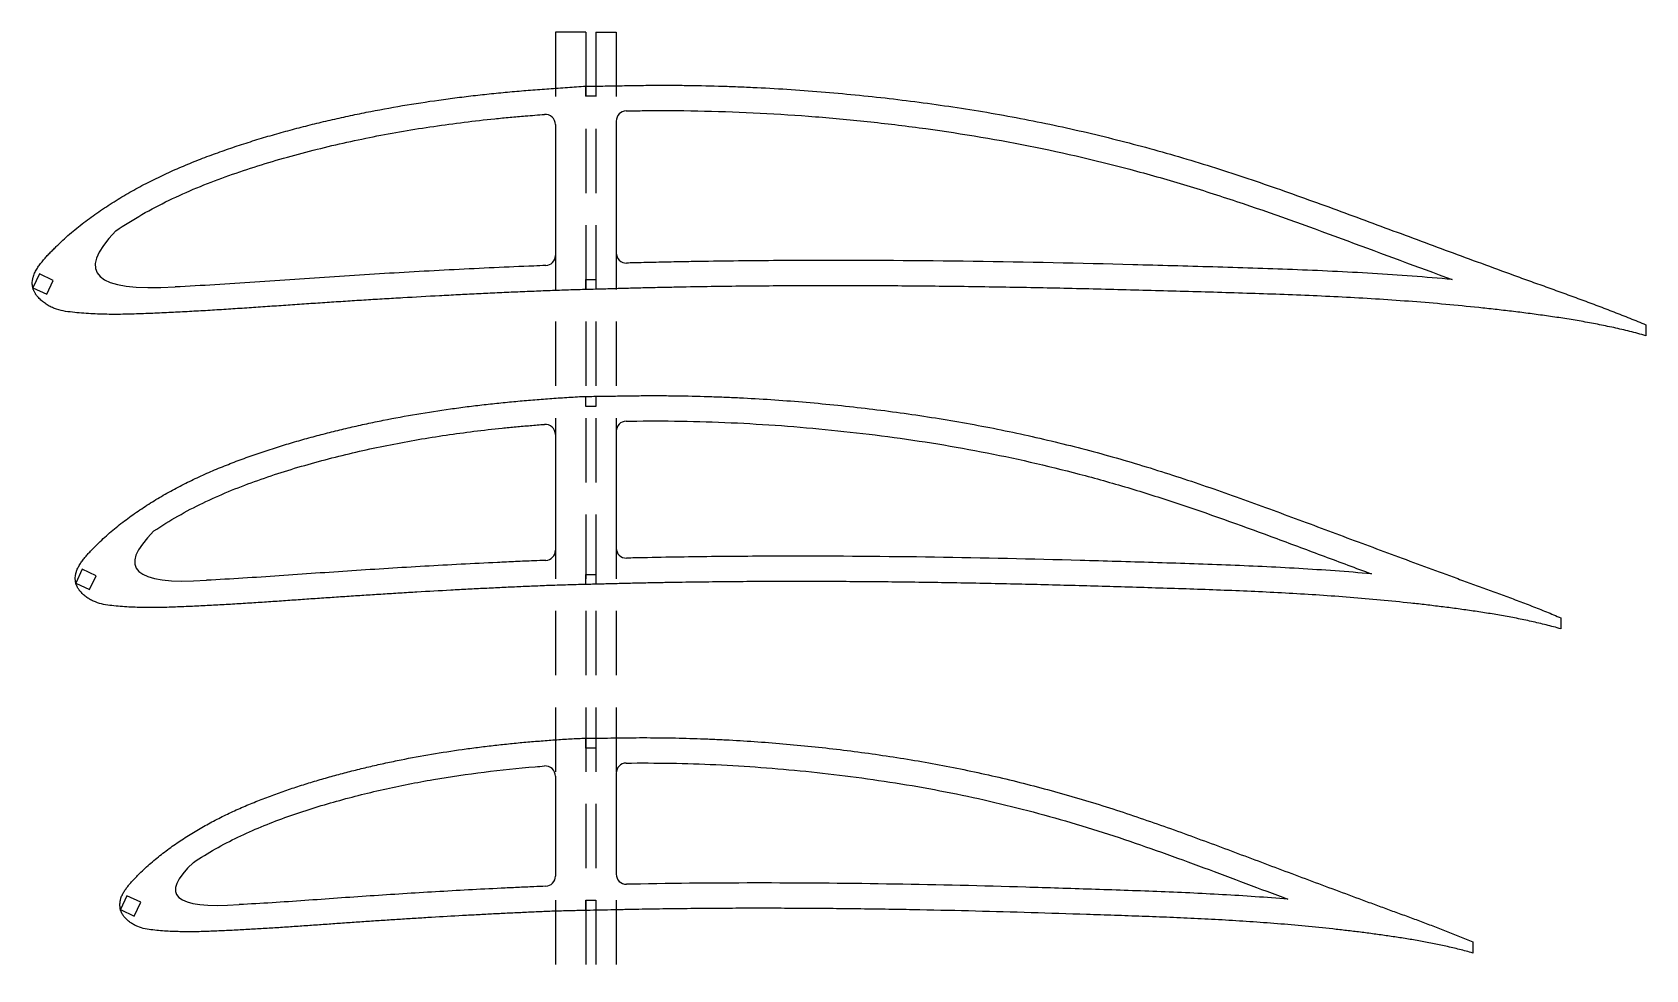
# Model space of a CAD drawing. Header units: millimetres. Extents: x -11497 to 404, y -3854 to 414.
# Drawn here: x -4191.2 to -3872.6, y 218.1 to 403.3 of the extents above; entities that cross this region are included whole.
import ezdxf

# ---------------------------------------------------------------- set-up
doc = ezdxf.new("R2010")
doc.units = ezdxf.units.MM
doc.linetypes.add('DASHED', pattern=[19.05, 12.7, -6.35])
doc.layers.add('111', color=140, linetype='DASHED')

msp = doc.modelspace()

# ---------------------------------------------------------------- linework, layer by layer
for p, q in [((-4081.8971, 390.661), (-4081.8971, 392.6494)), ((-4079.8971, 392.661), (-4079.8971, 390.661)), ((-4079.8971, 390.661), (-4081.8971, 390.661)), ((-4075.8971, 385.7592), (-4075.8971, 359.7068)), ((-4087.8971, 385.0735), (-4087.8971, 359.2189)), ((-4081.8971, 352.4749), (-4081.8971, 354.4749)), ((-4081.8971, 354.4749), (-4079.8971, 354.4749)), ((-4079.8971, 354.4749), (-4079.8971, 352.5246)), ((-4081.8971, 329.393), (-4081.8971, 331.3794)), ((-4079.8971, 331.393), (-4079.8971, 329.393)), ((-4079.8971, 329.393), (-4081.8971, 329.393)), ((-4087.8971, 323.8521), (-4087.8971, 300.9913)), ((-4075.8971, 324.4835), (-4075.8971, 301.4287)), ((-4081.8971, 294.2276), (-4081.8971, 296.2276)), ((-4081.8971, 296.2276), (-4079.8971, 296.2276)), ((-4079.8971, 296.2276), (-4079.8971, 294.2735)), ((-4081.8971, 261.8734), (-4081.8971, 263.8578)), ((-4079.8971, 261.8734), (-4081.8971, 261.8734)), ((-4079.8971, 263.8734), (-4079.8971, 261.8734)), ((-4087.8971, 256.3797), (-4087.8971, 236.6271)), ((-4075.8971, 256.9522), (-4075.8971, 237.0081)), ((-4081.8971, 229.8441), (-4081.8971, 231.8441)), ((-4081.8971, 231.8441), (-4079.8971, 231.8441)), ((-4079.8971, 231.8441), (-4079.8971, 229.8847))]:
    msp.add_line(p, q)
at = {"color": 7, "linetype": 'Continuous', "lineweight": 25}
for p, q in [((-4174.6986, 364.0825), (-4174.6983, 364.0823)), ((-4189.8036, 355.5655), (-4191.0714, 352.8466)), ((-4187.0846, 354.2977), (-4189.8036, 355.5655)), ((-4188.3525, 351.5788), (-4187.0846, 354.2977)), ((-4191.0714, 352.8466), (-4188.3525, 351.5788)), ((-4162.9975, 352.9888), (-4162.9993, 352.9887)), ((-3872.6238, 345.5151), (-3872.6232, 343.3534)), ((-4167.1721, 304.7939), (-4167.1719, 304.7938)), ((-4181.3203, 297.2181), (-4182.5882, 294.4991)), ((-4178.6014, 295.9502), (-4181.3203, 297.2181)), ((-4182.5882, 294.4991), (-4179.8692, 293.2313)), ((-4179.8692, 293.2313), (-4178.6014, 295.9502)), ((-4156.7765, 295.0525), (-4156.7796, 295.0523)), ((-3889.3694, 287.6267), (-3889.3679, 285.4537)), ((-4159.358, 239.3294), (-4159.3578, 239.3293)), ((-4172.5128, 232.7307), (-4173.7807, 230.0117)), ((-4169.7939, 231.4628), (-4172.5128, 232.7307)), ((-4173.7807, 230.0117), (-4171.0617, 228.7439)), ((-4171.0617, 228.7439), (-4169.7939, 231.4628)), ((-3906.755, 223.6159), (-3906.7528, 221.4313))]:
    msp.add_line(p, q, dxfattribs=at)
for centre, start, end in [((-4089.8971, 385.0735), 0, 94.340822), ((-4073.8971, 385.7592), 91.081809, 180), ((-4089.8971, 359.2189), 272.181462, 360), ((-4073.8971, 359.7068), 180, 271.662139), ((-4089.8971, 323.8521), 0, 94.384136), ((-4073.8971, 324.4835), 90.932268, 180), ((-4089.8971, 300.9913), 272.249911, 0), ((-4073.8971, 301.4287), 180, 271.414464), ((-4089.8971, 256.3797), 360, 94.503022), ((-4073.8971, 256.9522), 90.694287, 180), ((-4089.8971, 236.6271), 272.400193, 360), ((-4073.8971, 237.0081), 180, 271.193605)]:
    msp.add_arc(centre, 2, start, end)
for points, knots in [([(-3872.6232, 343.3534), (-3873.6626, 343.6713), (-3875.7713, 344.2066), (-3878.9447, 344.9653), (-3882.1419, 345.6279), (-3885.3532, 346.2208), (-3888.5773, 346.7493), (-3891.81, 347.2282), (-3895.0491, 347.6701), (-3898.2931, 348.0832), (-3901.5414, 348.4693), (-3905.8777, 348.9512), (-3911.3072, 349.4892), (-3917.8348, 350.0404), (-3924.372, 350.5082), (-3930.9172, 350.8948), (-3937.4684, 351.2146), (-3944.0241, 351.4795), (-3950.5831, 351.7046), (-3957.1441, 351.9061), (-3965.8942, 352.1567), (-3976.8338, 352.458), (-3989.9626, 352.7685), (-4000.9023, 352.9671), (-4009.6519, 353.0844), (-4016.2126, 353.1516), (-4022.7714, 353.1983), (-4029.3278, 353.2217), (-4035.8816, 353.2234), (-4042.4322, 353.2008), (-4048.9792, 353.1524), (-4055.5221, 353.0765), (-4060.9709, 352.9897), (-4065.3274, 352.9066), (-4068.5934, 352.8334), (-4071.3142, 352.775), (-4073.4898, 352.7149), (-4075.6648, 352.6502), (-4078.3825, 352.5617), (-4080.5564, 352.5074), (-4082.859, 352.4518), (-4084.6821, 352.3957), (-4087.112, 352.3149), (-4088.934, 352.2503), (-4090.7555, 352.1802), (-4092.5765, 352.1045), (-4094.397, 352.0274), (-4096.824, 351.9231), (-4099.8567, 351.7854), (-4103.4943, 351.6118), (-4107.1305, 351.4297), (-4111.9766, 351.1754), (-4116.8198, 350.9057), (-4121.6602, 350.6191), (-4125.2892, 350.397), (-4128.9169, 350.1683), (-4132.5434, 349.9324), (-4136.1687, 349.6911), (-4139.7931, 349.4461), (-4143.4164, 349.1964), (-4147.0391, 348.9466), (-4150.6616, 348.7015), (-4154.2842, 348.4671), (-4157.9073, 348.2489), (-4160.9272, 348.0852), (-4163.3434, 347.9635), (-4165.1557, 347.8762), (-4166.968, 347.7926), (-4168.7805, 347.7136), (-4170.5933, 347.6461), (-4172.4066, 347.5953), (-4174.2204, 347.5691), (-4176.0344, 347.5726), (-4177.8478, 347.6134), (-4179.66, 347.6902), (-4181.4697, 347.814), (-4183.2755, 347.9821), (-4185.0752, 348.2161), (-4186.5399, 348.6107), (-4187.646, 349.104), (-4188.3001, 349.4835), (-4188.7975, 349.8273), (-4189.2769, 350.1957), (-4189.7242, 350.6034), (-4190.0783, 350.9965), (-4190.2719, 351.2281), (-4190.4091, 351.4084), (-4190.5359, 351.5961), (-4190.649, 351.7926), (-4190.7516, 351.9945), (-4190.8596, 352.1932), (-4190.9607, 352.3953), (-4191.0345, 352.6093), (-4191.093, 352.8276), (-4191.1371, 353.0498), (-4191.1698, 353.2739), (-4191.1966, 353.575), (-4191.2003, 353.9535), (-4191.1549, 354.3293), (-4191.0981, 354.6258), (-4191.0435, 354.8457), (-4190.9785, 355.0628), (-4190.8802, 355.3484), (-4190.7366, 355.698), (-4190.5363, 356.1048), (-4190.2403, 356.632), (-4189.8225, 357.2624), (-4189.2723, 357.9832), (-4188.6855, 358.675), (-4188.0742, 359.3446), (-4187.4449, 359.9974), (-4186.805, 360.64), (-4185.9437, 361.4883), (-4184.842, 362.5231), (-4183.4823, 363.7235), (-4182.0826, 364.877), (-4180.6497, 365.9889), (-4178.6997, 367.4193), (-4176.1977, 369.1168), (-4173.1113, 371.0244), (-4169.951, 372.8072), (-4166.7217, 374.4625), (-4163.4325, 375.9957), (-4160.0924, 377.4153), (-4156.7134, 378.7402), (-4153.3023, 379.9817), (-4149.8627, 381.1432), (-4146.3994, 382.2335), (-4142.9144, 383.2545), (-4139.4117, 384.2155), (-4135.8932, 385.1192), (-4132.3599, 385.9665), (-4128.8129, 386.7581), (-4124.0668, 387.7401), (-4118.1056, 388.8357), (-4112.1123, 389.7588), (-4107.3023, 390.4029), (-4103.6877, 390.8384), (-4100.0667, 391.2274), (-4096.4406, 391.5794), (-4092.8082, 391.8721), (-4089.1733, 392.1486), (-4085.5368, 392.4206), (-4083.1106, 392.5798), (-4081.8971, 392.6494)], [0, 0, 0, 0, 0.00737426, 0.01474851, 0.02212277, 0.02949703, 0.03687129, 0.04424554, 0.0516198, 0.05899406, 0.06636831, 0.07374257, 0.08849108, 0.1032396, 0.11798811, 0.13273663, 0.14748514, 0.16223365, 0.17698217, 0.19173068, 0.2064792, 0.23597622, 0.26547325, 0.29497028, 0.3097188, 0.32446731, 0.33921582, 0.35396434, 0.36871285, 0.38346137, 0.39820988, 0.41295839, 0.42770691, 0.43508116, 0.44245542, 0.44982968, 0.45351681, 0.45720394, 0.46457819, 0.47195245, 0.47195245, 0.48020319, 0.48432856, 0.48845394, 0.49257931, 0.49670468, 0.50083005, 0.50495542, 0.51320616, 0.52145691, 0.52970765, 0.53795839, 0.55445988, 0.56271062, 0.57096137, 0.57921211, 0.58746285, 0.59571359, 0.60396434, 0.61221508, 0.62046582, 0.62871657, 0.63696731, 0.64521805, 0.6534688, 0.65759417, 0.66171954, 0.66584491, 0.66997028, 0.67409565, 0.67822102, 0.6823464, 0.68647177, 0.69059714, 0.69472251, 0.69884788, 0.70297325, 0.70709862, 0.711224, 0.71328668, 0.71534937, 0.71638071, 0.71741205, 0.71947474, 0.72050608, 0.72102175, 0.72153742, 0.7220531, 0.72256877, 0.72308444, 0.72360011, 0.72411578, 0.72463145, 0.72514712, 0.7256628, 0.72617847, 0.72669414, 0.72772548, 0.72875682, 0.7292725, 0.72978817, 0.73030384, 0.73081951, 0.73185085, 0.7328822, 0.73391354, 0.73597622, 0.73803891, 0.7401016, 0.74216428, 0.74422697, 0.74628965, 0.74835234, 0.75247771, 0.75660308, 0.76072845, 0.76485383, 0.7689792, 0.77722994, 0.78548068, 0.79373143, 0.80198217, 0.81023291, 0.81848365, 0.8267344, 0.83498514, 0.84323588, 0.85148663, 0.85973737, 0.86798811, 0.87623886, 0.8844896, 0.89274034, 0.90099108, 0.91749257, 0.93399406, 0.9422448, 0.95049554, 0.95874629, 0.96699703, 0.97524777, 0.98349851, 0.99174926, 1, 1, 1, 1]), ([(-4081.8971, 392.6494), (-4080.7698, 392.6509), (-4078.5156, 392.6725), (-4075.1348, 392.7362), (-4071.7541, 392.8032), (-4068.3727, 392.8331), (-4064.9913, 392.8354), (-4060.4828, 392.7941), (-4055.9753, 392.6917), (-4051.4696, 392.53), (-4046.9655, 392.3291), (-4041.3391, 392.0015), (-4034.595, 391.4948), (-4027.8608, 390.8707), (-4021.1376, 390.1361), (-4014.4287, 389.2841), (-4007.7354, 388.3132), (-3998.8375, 386.8491), (-3987.7737, 384.6834), (-3974.6183, 381.5271), (-3963.7699, 378.46), (-3955.1698, 375.7486), (-3946.6165, 372.892), (-3938.1247, 369.8588), (-3929.6608, 366.7488), (-3923.3193, 364.3991), (-3916.9778, 362.0494), (-3910.636, 359.7006), (-3904.2898, 357.3638), (-3898.9961, 355.4302), (-3894.7574, 353.8941), (-3891.5751, 352.7509), (-3888.3942, 351.6041), (-3885.216, 350.4494), (-3882.0472, 349.2693), (-3878.8878, 348.064), (-3875.7466, 346.812), (-3873.658, 345.9635), (-3872.6238, 345.5151)], [0, 0, 0, 0, 0.015625, 0.03125, 0.046875, 0.0625, 0.078125, 0.09375, 0.125, 0.140625, 0.15625, 0.1875, 0.21875, 0.25, 0.28125, 0.3125, 0.34375, 0.375, 0.4375, 0.5, 0.5625, 0.59375, 0.625, 0.6875, 0.71875, 0.75, 0.78125, 0.8125, 0.84375, 0.875, 0.890625, 0.90625, 0.921875, 0.9375, 0.953125, 0.96875, 0.984375, 1, 1, 1, 1]), ([(-4174.6983, 364.0823), (-4173.0081, 365.2238), (-4171.285, 366.29), (-4167.783, 368.2945), (-4166.0028, 369.2302), (-4162.3898, 370.9805), (-4160.5567, 371.7948), (-4156.8491, 373.3288), (-4154.9756, 374.0506), (-4149.3066, 376.1051), (-4145.4612, 377.3236), (-4137.6715, 379.5339), (-4133.7514, 380.5243), (-4125.868, 382.2957), (-4121.9041, 383.076), (-4113.9355, 384.4437), (-4109.928, 385.0309), (-4103.9079, 385.7795), (-4101.8989, 386.0056), (-4098.8828, 386.3169), (-4097.8771, 386.4165), (-4095.8643, 386.6031), (-4094.8573, 386.689), (-4092.583, 386.8734), (-4091.3158, 386.9716), (-4090.0484, 387.0678)], [0, 0, 0, 0, 0.0625, 0.0625, 0.125, 0.125, 0.1875, 0.1875, 0.25, 0.25, 0.375, 0.375, 0.5, 0.5, 0.625, 0.625, 0.75, 0.75, 0.8125, 0.8125, 0.84375, 0.84375, 0.875, 0.875, 0.914292667, 0.914292667, 0.914292667, 0.914292667]), ([(-4073.9348, 387.7588), (-4072.8826, 387.7787), (-4071.8305, 387.7971), (-4067.1217, 387.851), (-4063.4672, 387.8379), (-4052.5108, 387.6329), (-4045.2156, 387.2819), (-4034.286, 386.4482), (-4030.645, 386.1179), (-4023.3672, 385.3583), (-4019.7277, 384.9274), (-4008.8436, 383.4765), (-4001.6315, 382.2989), (-3987.3108, 379.4494), (-3980.2024, 377.7766), (-3969.6138, 374.9132), (-3966.0954, 373.8993), (-3959.0887, 371.755), (-3955.6053, 370.6267), (-3945.1993, 367.117), (-3938.3212, 364.6104), (-3924.5844, 359.5422), (-3917.7239, 356.9861), (-3910.8551, 354.4532)], [0.044522214, 0.044522214, 0.044522214, 0.044522214, 0.0625, 0.0625, 0.125, 0.125, 0.25, 0.25, 0.3125, 0.3125, 0.375, 0.375, 0.5, 0.5, 0.625, 0.625, 0.6875, 0.6875, 0.75, 0.75, 0.875, 0.875, 1, 1, 1, 1]), ([(-4089.8209, 357.2204), (-4090.5953, 357.1909), (-4091.3696, 357.1601), (-4094.7704, 357.0189), (-4097.3967, 356.9051), (-4105.2744, 356.5385), (-4110.5247, 356.2673), (-4121.0227, 355.675), (-4126.2703, 355.3528), (-4134.14, 354.8396), (-4136.763, 354.6642), (-4142.0088, 354.3075), (-4144.6314, 354.1248), (-4149.877, 353.7662), (-4152.5, 353.5906), (-4157.7475, 353.2664), (-4160.3721, 353.12), (-4162.9975, 352.9888)], [0.709538858, 0.709538858, 0.709538858, 0.709538858, 0.71875, 0.71875, 0.75, 0.75, 0.8125, 0.8125, 0.875, 0.875, 0.90625, 0.90625, 0.9375, 0.9375, 0.96875, 0.96875, 1, 1, 1, 1]), ([(-3910.8551, 354.4532), (-3916.0959, 354.9341), (-3921.3406, 355.3262), (-3931.8364, 355.963), (-3937.0874, 356.2093), (-3947.5931, 356.6171), (-3952.8476, 356.781), (-3963.3576, 357.0894), (-3968.6129, 357.2363), (-3984.3799, 357.6523), (-3994.8944, 357.8825), (-4015.9229, 358.1734), (-4026.4369, 358.2415), (-4042.2076, 358.2069), (-4047.4644, 358.1717), (-4055.3495, 358.0781), (-4057.9778, 358.04), (-4061.9203, 357.9729), (-4063.2345, 357.949), (-4065.8628, 357.8967), (-4067.177, 357.8675), (-4069.8053, 357.8097), (-4071.1194, 357.7818), (-4072.9021, 357.7343), (-4073.3706, 357.7212), (-4073.8391, 357.7076)], [0, 0, 0, 0, 0.0625, 0.0625, 0.125, 0.125, 0.1875, 0.1875, 0.25, 0.25, 0.375, 0.375, 0.5, 0.5, 0.5625, 0.5625, 0.59375, 0.59375, 0.609375, 0.609375, 0.625, 0.625, 0.640625, 0.640625, 0.646195521, 0.646195521, 0.646195521, 0.646195521]), ([(-3889.3679, 285.4537), (-3890.3271, 285.743), (-3892.2699, 286.2382), (-3895.1945, 286.9362), (-3898.1395, 287.5494), (-3901.0972, 288.0996), (-3904.0658, 288.5921), (-3907.0421, 289.0397), (-3910.0239, 289.4534), (-3913.0099, 289.8402), (-3915.9997, 290.2018), (-3919.9905, 290.6531), (-3924.9869, 291.1573), (-3930.9928, 291.6746), (-3937.0066, 292.1152), (-3943.027, 292.4815), (-3949.0522, 292.7869), (-3955.0809, 293.0423), (-3961.1121, 293.2613), (-3967.1448, 293.4585), (-3975.1897, 293.7055), (-3985.2473, 294.0023), (-3997.3177, 294.3116), (-4007.3762, 294.5142), (-4015.4221, 294.6383), (-4021.4557, 294.7124), (-4027.4883, 294.7677), (-4033.5196, 294.8012), (-4039.5494, 294.8152), (-4045.5773, 294.8067), (-4051.6032, 294.7748), (-4057.6267, 294.7169), (-4062.644, 294.6475), (-4066.6563, 294.5793), (-4069.6647, 294.5189), (-4072.1712, 294.4686), (-4074.1758, 294.4184), (-4076.1799, 294.3676), (-4078.6844, 294.2998), (-4080.6881, 294.2555), (-4082.8103, 294.2065), (-4084.4907, 294.162), (-4086.7308, 294.0967), (-4088.4105, 294.0421), (-4090.0898, 293.9786), (-4091.7685, 293.9062), (-4093.447, 293.8333), (-4095.6849, 293.7363), (-4098.4813, 293.6064), (-4101.836, 293.4435), (-4105.1897, 293.2732), (-4109.6599, 293.0349), (-4114.1281, 292.7824), (-4118.5942, 292.514), (-4121.9429, 292.3063), (-4125.2908, 292.0924), (-4128.6377, 291.8719), (-4131.9839, 291.6463), (-4135.3293, 291.4169), (-4138.6742, 291.1836), (-4142.0186, 290.95), (-4145.363, 290.7207), (-4148.7077, 290.5013), (-4152.0531, 290.2968), (-4154.8417, 290.1436), (-4157.0729, 290.0293), (-4158.7464, 289.9472), (-4160.42, 289.8683), (-4162.0938, 289.7942), (-4163.768, 289.7306), (-4165.4427, 289.6822), (-4167.1178, 289.6579), (-4168.7932, 289.6602), (-4170.468, 289.6981), (-4172.1419, 289.7682), (-4173.8132, 289.8837), (-4175.4812, 290.038), (-4177.1428, 290.2603), (-4178.4928, 290.6357), (-4179.509, 291.1024), (-4180.1102, 291.458), (-4180.5654, 291.7811), (-4181.0047, 292.1257), (-4181.4126, 292.5078), (-4181.7339, 292.8756), (-4181.9083, 293.0929), (-4182.0314, 293.2619), (-4182.1448, 293.4375), (-4182.2458, 293.6207), (-4182.3368, 293.8089), (-4182.4306, 293.9951), (-4182.5162, 294.1847), (-4182.5763, 294.3841), (-4182.6236, 294.587), (-4182.659, 294.7929), (-4182.6848, 295.0002), (-4182.7058, 295.2785), (-4182.7101, 295.628), (-4182.6698, 295.9753), (-4182.6239, 296.25), (-4182.5774, 296.4539), (-4182.5204, 296.6552), (-4182.4339, 296.9203), (-4182.3062, 297.245), (-4182.1247, 297.6223), (-4181.8564, 298.1121), (-4181.4743, 298.6967), (-4180.9697, 299.3653), (-4180.4304, 300.0065), (-4179.8677, 300.6267), (-4179.2874, 301.2306), (-4178.6976, 301.8254), (-4177.903, 302.6099), (-4176.887, 303.5673), (-4175.633, 304.6782), (-4174.3414, 305.7452), (-4173.0194, 306.774), (-4171.22, 308.0975), (-4168.9105, 309.6674), (-4166.062, 311.4326), (-4163.1442, 313.0809), (-4160.1632, 314.6124), (-4157.1263, 316.03), (-4154.0425, 317.3427), (-4150.9232, 318.5688), (-4147.7738, 319.7161), (-4144.5986, 320.7908), (-4141.4013, 321.7988), (-4138.1844, 322.7432), (-4134.9512, 323.6319), (-4131.7036, 324.4677), (-4128.4426, 325.2513), (-4125.1691, 325.9834), (-4120.7893, 326.8916), (-4115.2888, 327.9046), (-4109.7597, 328.7586), (-4105.3229, 329.3544), (-4101.989, 329.7571), (-4098.6497, 330.1174), (-4095.306, 330.4425), (-4091.957, 330.7149), (-4088.606, 330.9715), (-4085.253, 331.2105), (-4083.0157, 331.333), (-4081.8971, 331.3794)], [0, 0, 0, 0, 0.00737426, 0.01474851, 0.02212277, 0.02949703, 0.03687129, 0.04424554, 0.0516198, 0.05899406, 0.06636831, 0.07374257, 0.08849108, 0.1032396, 0.11798811, 0.13273663, 0.14748514, 0.16223365, 0.17698217, 0.19173068, 0.2064792, 0.23597622, 0.26547325, 0.29497028, 0.3097188, 0.32446731, 0.33921582, 0.35396434, 0.36871285, 0.38346137, 0.39820988, 0.41295839, 0.42770691, 0.43508116, 0.44245542, 0.44982968, 0.45351681, 0.45720394, 0.46457819, 0.47195245, 0.47195245, 0.48020319, 0.48432856, 0.48845394, 0.49257931, 0.49670468, 0.50083005, 0.50495542, 0.51320616, 0.52145691, 0.52970765, 0.53795839, 0.55445988, 0.56271062, 0.57096137, 0.57921211, 0.58746285, 0.59571359, 0.60396434, 0.61221508, 0.62046582, 0.62871657, 0.63696731, 0.64521805, 0.6534688, 0.65759417, 0.66171954, 0.66584491, 0.66997028, 0.67409565, 0.67822102, 0.6823464, 0.68647177, 0.69059714, 0.69472251, 0.69884788, 0.70297325, 0.70709862, 0.711224, 0.71328668, 0.71534937, 0.71638071, 0.71741205, 0.71947474, 0.72050608, 0.72102175, 0.72153742, 0.7220531, 0.72256877, 0.72308444, 0.72360011, 0.72411578, 0.72463145, 0.72514712, 0.7256628, 0.72617847, 0.72669414, 0.72772548, 0.72875682, 0.7292725, 0.72978817, 0.73030384, 0.73081951, 0.73185085, 0.7328822, 0.73391354, 0.73597622, 0.73803891, 0.7401016, 0.74216428, 0.74422697, 0.74628965, 0.74835234, 0.75247771, 0.75660308, 0.76072845, 0.76485383, 0.7689792, 0.77722994, 0.78548068, 0.79373143, 0.80198217, 0.81023291, 0.81848365, 0.8267344, 0.83498514, 0.84323588, 0.85148663, 0.85973737, 0.86798811, 0.87623886, 0.8844896, 0.89274034, 0.90099108, 0.91749257, 0.93399406, 0.9422448, 0.95049554, 0.95874629, 0.96699703, 0.97524777, 0.98349851, 0.99174926, 1, 1, 1, 1]), ([(-4081.8971, 331.3794), (-4080.8596, 331.3831), (-4078.7848, 331.4017), (-4075.6731, 331.4529), (-4072.5614, 331.51), (-4069.4492, 331.53), (-4066.337, 331.5266), (-4062.1876, 331.479), (-4058.0391, 331.3769), (-4053.8925, 331.219), (-4049.7473, 331.0257), (-4044.5696, 330.7136), (-4038.3634, 330.2347), (-4032.1665, 329.6479), (-4025.9801, 328.959), (-4019.8068, 328.1625), (-4013.6482, 327.2571), (-4005.4614, 325.8928), (-3995.2824, 323.8797), (-3983.1801, 320.9511), (-3973.201, 318.1088), (-3965.2903, 315.5982), (-3957.4233, 312.9534), (-3949.6131, 310.1461), (-3941.8286, 307.2687), (-3935.9963, 305.0946), (-3930.164, 302.9205), (-3924.3312, 300.7475), (-3918.4947, 298.5848), (-3913.6262, 296.7949), (-3909.7281, 295.3726), (-3906.8018, 294.3131), (-3903.8763, 293.2515), (-3900.9534, 292.1827), (-3898.0388, 291.0914), (-3895.1328, 289.9772), (-3892.2426, 288.8227), (-3890.3216, 288.0386), (-3889.3694, 287.6267)], [0, 0, 0, 0, 0.015625, 0.03125, 0.046875, 0.0625, 0.078125, 0.09375, 0.125, 0.140625, 0.15625, 0.1875, 0.21875, 0.25, 0.28125, 0.3125, 0.34375, 0.375, 0.4375, 0.5, 0.5625, 0.59375, 0.625, 0.6875, 0.71875, 0.75, 0.78125, 0.8125, 0.84375, 0.875, 0.890625, 0.90625, 0.921875, 0.9375, 0.953125, 0.96875, 0.984375, 1, 1, 1, 1]), ([(-4167.1719, 304.7938), (-4165.6187, 305.8396), (-4164.0357, 306.8174), (-4160.8174, 308.6541), (-4159.1816, 309.5115), (-4155.8612, 311.1154), (-4154.1764, 311.8614), (-4150.7696, 313.2683), (-4149.0482, 313.9308), (-4143.8389, 315.8152), (-4140.3048, 316.9343), (-4133.1495, 318.9641), (-4129.5494, 319.8738), (-4122.3086, 321.5014), (-4118.6677, 322.2186), (-4111.3482, 323.4764), (-4107.6672, 324.0172), (-4102.1381, 324.7062), (-4100.293, 324.9147), (-4097.5231, 325.2016), (-4096.5994, 325.2932), (-4094.7509, 325.4652), (-4093.8261, 325.5448), (-4091.9508, 325.6981), (-4091.0005, 325.7734), (-4090.05, 325.8462)], [0, 0, 0, 0, 0.0625, 0.0625, 0.125, 0.125, 0.1875, 0.1875, 0.25, 0.25, 0.375, 0.375, 0.5, 0.5, 0.625, 0.625, 0.75, 0.75, 0.8125, 0.8125, 0.84375, 0.84375, 0.875, 0.875, 0.907090006, 0.907090006, 0.907090006, 0.907090006]), ([(-4073.9296, 326.4833), (-4073.2311, 326.4946), (-4072.5327, 326.5047), (-4068.5184, 326.5444), (-4065.2049, 326.5276), (-4055.2718, 326.3301), (-4048.6597, 326.0066), (-4038.7556, 325.2473), (-4035.4567, 324.9475), (-4028.8634, 324.2588), (-4025.569, 323.8698), (-4018.9853, 322.9959), (-4015.6976, 322.5121), (-4009.1502, 321.4424), (-4005.8881, 320.8561), (-3996.1381, 318.9347), (-3989.6877, 317.4329), (-3980.0835, 314.8627), (-3976.8939, 313.9534), (-3970.5383, 312.0297), (-3967.3729, 311.0141), (-3957.9257, 307.8503), (-3951.685, 305.5815), (-3942.3431, 302.125), (-3939.2324, 300.9639), (-3933.01, 298.6443), (-3929.8989, 297.484), (-3926.7867, 296.3269)], [0.049340017, 0.049340017, 0.049340017, 0.049340017, 0.0625, 0.0625, 0.125, 0.125, 0.25, 0.25, 0.3125, 0.3125, 0.375, 0.375, 0.4375, 0.4375, 0.5, 0.5, 0.625, 0.625, 0.6875, 0.6875, 0.75, 0.75, 0.875, 0.875, 0.9375, 0.9375, 1, 1, 1, 1]), ([(-3926.7867, 296.3269), (-3931.5685, 296.7485), (-3936.3536, 297.092), (-3945.9294, 297.6527), (-3950.7198, 297.872), (-3960.3037, 298.2432), (-3965.097, 298.3976), (-3974.6842, 298.6936), (-3979.4779, 298.8368), (-3993.8605, 299.2372), (-4003.4519, 299.4579), (-4022.6364, 299.7467), (-4032.2284, 299.8212), (-4046.616, 299.8075), (-4051.4118, 299.7813), (-4058.6053, 299.7045), (-4061.0031, 299.6728), (-4065.7987, 299.5975), (-4068.1965, 299.5511), (-4071.6787, 299.4804), (-4072.7632, 299.4561), (-4073.8477, 299.4293)], [0, 0, 0, 0, 0.0625, 0.0625, 0.125, 0.125, 0.1875, 0.1875, 0.25, 0.25, 0.375, 0.375, 0.5, 0.5, 0.5625, 0.5625, 0.59375, 0.59375, 0.625, 0.625, 0.639134177, 0.639134177, 0.639134177, 0.639134177]), ([(-4089.8186, 298.9928), (-4090.6019, 298.962), (-4091.3852, 298.9287), (-4093.3659, 298.8429), (-4094.5635, 298.7916), (-4096.9583, 298.6842), (-4098.1556, 298.628), (-4104.1417, 298.3412), (-4108.9292, 298.0885), (-4118.5018, 297.537), (-4123.2868, 297.2377), (-4130.4627, 296.7625), (-4132.8545, 296.6001), (-4137.6378, 296.27), (-4140.0292, 296.1015), (-4144.8124, 295.7706), (-4147.2042, 295.6086), (-4151.9892, 295.3093), (-4154.3825, 295.1743), (-4156.7765, 295.0525)], [0.708530867, 0.708530867, 0.708530867, 0.708530867, 0.71875, 0.71875, 0.734375, 0.734375, 0.75, 0.75, 0.8125, 0.8125, 0.875, 0.875, 0.90625, 0.90625, 0.9375, 0.9375, 0.96875, 0.96875, 1, 1, 1, 1]), ([(-3906.7528, 221.4313), (-3907.6286, 221.6908), (-3909.3992, 222.1443), (-3912.0654, 222.7792), (-3914.7487, 223.3413), (-3917.4429, 223.8471), (-3920.1464, 224.3022), (-3922.8564, 224.7173), (-3925.571, 225.1018), (-3928.2893, 225.4612), (-3931.0107, 225.7974), (-3934.6428, 226.2168), (-3939.1895, 226.6861), (-3944.6538, 227.1681), (-3950.1243, 227.5805), (-3955.5998, 227.9259), (-3961.0788, 228.2161), (-3966.5604, 228.4616), (-3972.0436, 228.6744), (-3977.5277, 228.8671), (-3984.8406, 229.1103), (-3993.9824, 229.4025), (-4004.9538, 229.7107), (-4014.0976, 229.9174), (-4021.4128, 230.0484), (-4026.8992, 230.1297), (-4032.3855, 230.194), (-4037.8716, 230.238), (-4043.3574, 230.2648), (-4048.8427, 230.2709), (-4054.3275, 230.2561), (-4059.8116, 230.217), (-4064.381, 230.1656), (-4068.036, 230.113), (-4070.777, 230.0657), (-4073.061, 230.0239), (-4074.8879, 229.9838), (-4076.7147, 229.9475), (-4078.9979, 229.9012), (-4080.8248, 229.8674), (-4082.7597, 229.8253), (-4084.2921, 229.7928), (-4086.335, 229.7434), (-4087.867, 229.6994), (-4089.3987, 229.6427), (-4090.9297, 229.5737), (-4092.4607, 229.5051), (-4094.5021, 229.4158), (-4097.0533, 229.294), (-4100.1143, 229.1422), (-4103.1747, 228.9841), (-4107.2546, 228.7623), (-4111.3334, 228.5277), (-4115.411, 228.2783), (-4118.4688, 228.0855), (-4121.526, 227.8868), (-4124.5828, 227.6824), (-4127.6391, 227.4731), (-4130.695, 227.2599), (-4133.7506, 227.0436), (-4136.8062, 226.827), (-4139.8618, 226.6141), (-4142.9181, 226.4101), (-4145.9751, 226.22), (-4148.5236, 226.0775), (-4150.5627, 225.9709), (-4152.0921, 225.8941), (-4153.6218, 225.8203), (-4155.1516, 225.7511), (-4156.6818, 225.6917), (-4158.2125, 225.6457), (-4159.7437, 225.6234), (-4161.2752, 225.6245), (-4162.8062, 225.6594), (-4164.3363, 225.7226), (-4165.8641, 225.8293), (-4167.389, 225.9694), (-4168.9071, 226.1796), (-4170.138, 226.5351), (-4171.0609, 226.9742), (-4171.6071, 227.3048), (-4172.0187, 227.6065), (-4172.4162, 227.9264), (-4172.7833, 228.2818), (-4173.0705, 228.6235), (-4173.2249, 228.826), (-4173.3334, 228.9832), (-4173.4329, 229.1462), (-4173.5214, 229.3156), (-4173.6004, 229.4896), (-4173.6794, 229.6627), (-4173.7488, 229.8394), (-4173.7948, 230.0237), (-4173.8304, 230.2105), (-4173.8568, 230.3995), (-4173.8754, 230.5894), (-4173.8905, 230.844), (-4173.8954, 231.1635), (-4173.8603, 231.4811), (-4173.8258, 231.7331), (-4173.7878, 231.9204), (-4173.739, 232.1053), (-4173.6648, 232.3491), (-4173.5536, 232.6481), (-4173.3915, 232.9948), (-4173.1519, 233.4455), (-4172.8069, 233.9828), (-4172.3497, 234.5971), (-4171.8598, 235.1857), (-4171.3474, 235.7548), (-4170.8181, 236.3079), (-4170.2803, 236.853), (-4169.555, 237.5714), (-4168.6279, 238.4483), (-4167.4836, 239.4663), (-4166.3043, 240.4434), (-4165.0975, 241.3861), (-4163.4544, 242.5986), (-4161.3447, 244.0359), (-4158.7432, 245.6533), (-4156.0772, 247.162), (-4153.354, 248.5649), (-4150.5791, 249.8626), (-4147.7614, 251.0643), (-4144.9118, 252.1877), (-4142.034, 253.2373), (-4139.1334, 254.2219), (-4136.2123, 255.1444), (-4133.2736, 256.0092), (-4130.3202, 256.8229), (-4127.3539, 257.5882), (-4124.3755, 258.3057), (-4121.386, 258.976), (-4117.3865, 259.8075), (-4112.3643, 260.7347), (-4107.3172, 261.517), (-4103.2678, 262.0628), (-4100.2254, 262.4312), (-4097.1786, 262.7619), (-4094.128, 263.059), (-4091.0732, 263.3103), (-4088.017, 263.5463), (-4084.9583, 263.751), (-4082.9172, 263.8355), (-4081.8971, 263.8578)], [0, 0, 0, 0, 0.00737426, 0.01474851, 0.02212277, 0.02949703, 0.03687129, 0.04424554, 0.0516198, 0.05899406, 0.06636831, 0.07374257, 0.08849108, 0.1032396, 0.11798811, 0.13273663, 0.14748514, 0.16223365, 0.17698217, 0.19173068, 0.2064792, 0.23597622, 0.26547325, 0.29497028, 0.3097188, 0.32446731, 0.33921582, 0.35396434, 0.36871285, 0.38346137, 0.39820988, 0.41295839, 0.42770691, 0.43508116, 0.44245542, 0.44982968, 0.45351681, 0.45720394, 0.46457819, 0.47195245, 0.47195245, 0.48020319, 0.48432856, 0.48845394, 0.49257931, 0.49670468, 0.50083005, 0.50495542, 0.51320616, 0.52145691, 0.52970765, 0.53795839, 0.55445988, 0.56271062, 0.57096137, 0.57921211, 0.58746285, 0.59571359, 0.60396434, 0.61221508, 0.62046582, 0.62871657, 0.63696731, 0.64521805, 0.6534688, 0.65759417, 0.66171954, 0.66584491, 0.66997028, 0.67409565, 0.67822102, 0.6823464, 0.68647177, 0.69059714, 0.69472251, 0.69884788, 0.70297325, 0.70709862, 0.711224, 0.71328668, 0.71534937, 0.71638071, 0.71741205, 0.71947474, 0.72050608, 0.72102175, 0.72153742, 0.7220531, 0.72256877, 0.72308444, 0.72360011, 0.72411578, 0.72463145, 0.72514712, 0.7256628, 0.72617847, 0.72669414, 0.72772548, 0.72875682, 0.7292725, 0.72978817, 0.73030384, 0.73081951, 0.73185085, 0.7328822, 0.73391354, 0.73597622, 0.73803891, 0.7401016, 0.74216428, 0.74422697, 0.74628965, 0.74835234, 0.75247771, 0.75660308, 0.76072845, 0.76485383, 0.7689792, 0.77722994, 0.78548068, 0.79373143, 0.80198217, 0.81023291, 0.81848365, 0.8267344, 0.83498514, 0.84323588, 0.85148663, 0.85973737, 0.86798811, 0.87623886, 0.8844896, 0.89274034, 0.90099108, 0.91749257, 0.93399406, 0.9422448, 0.95049554, 0.95874629, 0.96699703, 0.97524777, 0.98349851, 0.99174926, 1, 1, 1, 1]), ([(-4081.8971, 263.8578), (-4080.9528, 263.8638), (-4079.0643, 263.8793), (-4076.2319, 263.9175), (-4073.3996, 263.9643), (-4070.5668, 263.974), (-4067.7342, 263.9645), (-4063.9575, 263.9106), (-4060.1819, 263.8088), (-4056.408, 263.6548), (-4052.6356, 263.4694), (-4047.9235, 263.1734), (-4042.2758, 262.7233), (-4036.6368, 262.1752), (-4031.0076, 261.5337), (-4025.3904, 260.795), (-4019.787, 259.9574), (-4012.3386, 258.6969), (-4003.0782, 256.8421), (-3992.0692, 254.15), (-3982.9925, 251.541), (-3975.7977, 249.2389), (-3968.6431, 246.8141), (-3961.5406, 244.2414), (-3954.4615, 241.6054), (-3949.1578, 239.6136), (-3943.8542, 237.6217), (-3938.5499, 235.6313), (-3933.2426, 233.6493), (-3928.8156, 232.0088), (-3925.2711, 230.7044), (-3922.6106, 229.732), (-3919.9503, 228.7588), (-3917.2924, 227.7791), (-3914.6417, 226.78), (-3911.9988, 225.7604), (-3909.3691, 224.7071), (-3907.622, 223.9899), (-3906.755, 223.6159)], [0, 0, 0, 0, 0.015625, 0.03125, 0.046875, 0.0625, 0.078125, 0.09375, 0.125, 0.140625, 0.15625, 0.1875, 0.21875, 0.25, 0.28125, 0.3125, 0.34375, 0.375, 0.4375, 0.5, 0.5625, 0.59375, 0.625, 0.6875, 0.71875, 0.75, 0.78125, 0.8125, 0.84375, 0.875, 0.890625, 0.90625, 0.921875, 0.9375, 0.953125, 0.96875, 0.984375, 1, 1, 1, 1]), ([(-4159.3578, 239.3293), (-4156.5361, 241.2223), (-4153.6081, 242.8744), (-4149.0837, 245.052), (-4147.5531, 245.727), (-4144.4588, 247.002), (-4142.8955, 247.6028), (-4139.741, 248.7413), (-4138.1503, 249.2801), (-4134.9449, 250.303), (-4133.329, 250.7872), (-4128.4576, 252.1687), (-4125.1897, 252.9947), (-4118.6165, 254.473), (-4115.3111, 255.1247), (-4108.6661, 256.2684), (-4105.3245, 256.761), (-4098.6326, 257.5972), (-4095.2802, 257.9449), (-4091.299, 258.274), (-4090.6766, 258.3245), (-4090.0541, 258.3735)], [0, 0, 0, 0, 0.125, 0.125, 0.1875, 0.1875, 0.25, 0.25, 0.3125, 0.3125, 0.375, 0.375, 0.5, 0.5, 0.625, 0.625, 0.75, 0.75, 0.875, 0.875, 0.898158746, 0.898158746, 0.898158746, 0.898158746]), ([(-4073.9213, 258.952), (-4073.5824, 258.9561), (-4073.2435, 258.9597), (-4069.9314, 258.986), (-4066.961, 258.9649), (-4058.0578, 258.7728), (-4052.133, 258.4755), (-4040.3036, 257.5582), (-4034.399, 256.9391), (-4025.5575, 255.7661), (-4022.6124, 255.3342), (-4016.7299, 254.3776), (-4013.8023, 253.8545), (-4005.0622, 252.1447), (-3999.2936, 250.8137), (-3990.7243, 248.5423), (-3987.8816, 247.74), (-3982.2233, 246.046), (-3979.4082, 245.1529), (-3970.9976, 242.3595), (-3965.4367, 240.3455), (-3957.1152, 237.2592), (-3954.3447, 236.2195), (-3948.804, 234.1388), (-3946.0338, 233.098), (-3943.2632, 232.0587)], [0.055377483, 0.055377483, 0.055377483, 0.055377483, 0.0625, 0.0625, 0.125, 0.125, 0.25, 0.25, 0.375, 0.375, 0.4375, 0.4375, 0.5, 0.5, 0.625, 0.625, 0.6875, 0.6875, 0.75, 0.75, 0.875, 0.875, 0.9375, 0.9375, 1, 1, 1, 1]), ([(-4089.8133, 234.6289), (-4090.5942, 234.5962), (-4091.3748, 234.5599), (-4093.2336, 234.477), (-4094.3118, 234.4302), (-4096.4678, 234.3292), (-4097.5456, 234.2766), (-4102.9346, 234.01), (-4107.2446, 233.7764), (-4115.8622, 233.2671), (-4120.1698, 232.9918), (-4128.7831, 232.4109), (-4133.0888, 232.102), (-4139.5478, 231.6487), (-4141.701, 231.5007), (-4146.0086, 231.2271), (-4148.1633, 231.1039), (-4150.3186, 230.9919)], [0.707434855, 0.707434855, 0.707434855, 0.707434855, 0.71875, 0.71875, 0.734375, 0.734375, 0.75, 0.75, 0.8125, 0.8125, 0.875, 0.875, 0.9375, 0.9375, 0.96875, 0.96875, 1, 1, 1, 1]), ([(-3943.2632, 232.0587), (-3947.5688, 232.4209), (-3951.8773, 232.7158), (-3960.4988, 233.2025), (-3964.8117, 233.396), (-3973.4397, 233.7332), (-3977.7546, 233.879), (-3986.3848, 234.1635), (-3990.7001, 234.3016), (-4003.6473, 234.6848), (-4012.2806, 234.8957), (-4029.5532, 235.1825), (-4038.1895, 235.2635), (-4055.461, 235.274), (-4064.0964, 235.1984), (-4073.1061, 235.024), (-4073.4808, 235.0164), (-4073.8554, 235.0086)], [0, 0, 0, 0, 0.0625, 0.0625, 0.125, 0.125, 0.1875, 0.1875, 0.25, 0.25, 0.375, 0.375, 0.5, 0.5, 0.625, 0.625, 0.630423476, 0.630423476, 0.630423476, 0.630423476])]:
    msp.add_open_spline(points, degree=3, knots=knots, dxfattribs=at)
for points in [[(-4174.6986, 364.0825), (-4182.7546, 355.754), (-4178.8549, 352.0561), (-4162.9992, 352.9887)], [(-4167.1721, 304.7939), (-4174.6382, 297.3836), (-4171.174, 294.1364), (-4156.7796, 295.0523)], [(-4159.358, 239.3294), (-4166.2115, 232.8724), (-4163.1996, 230.0932), (-4150.3222, 230.9917)], [(-4150.3186, 230.9919), (-4150.3198, 230.9918), (-4150.321, 230.9918), (-4150.3222, 230.9917)]]:
    msp.add_open_spline(points, degree=3, dxfattribs=at)
at = {"layer": '111'}
for p, q in [((-4081.8971, 403.2955), (-4087.8971, 403.2955)), ((-4087.8971, 403.2955), (-4087.8971, 73.2955)), ((-4081.8971, 403.2955), (-4081.8971, 73.2955)), ((-4079.8971, 403.2955), (-4075.8971, 403.2955)), ((-4079.8971, 403.2955), (-4079.8971, 73.2955)), ((-4075.8971, 403.2955), (-4075.8971, 73.2955))]:
    msp.add_line(p, q, dxfattribs=at)

doc.saveas('drawing.dxf')
